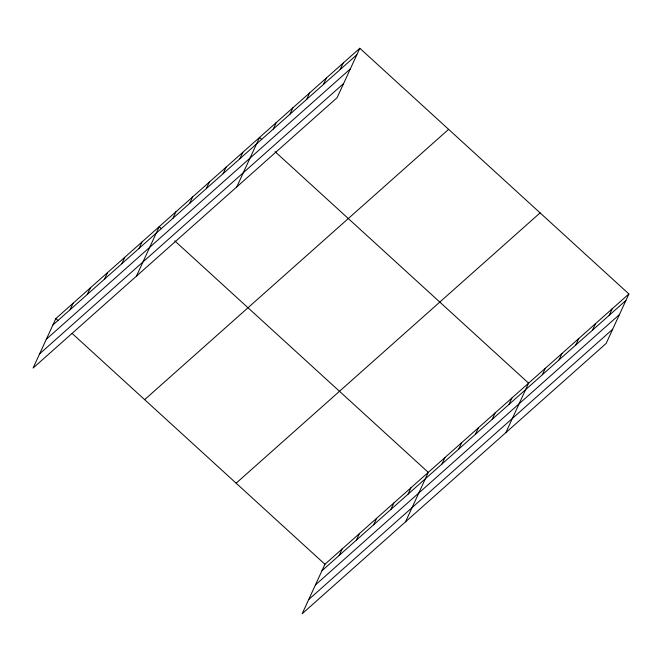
<?xml version="1.0" encoding="UTF-8"?>
<svg xmlns="http://www.w3.org/2000/svg" width="662" height="662" viewBox="0 0 662 662"><rect width="100%" height="100%" fill="white"/><g stroke="black" fill="none" stroke-linecap="round" stroke-linejoin="round"><path stroke-width="0.99" d="M359.822 48.268L55.848 318.571L33.1 368.039L337.074 97.728L359.822 48.268L628.9 293.961L606.152 343.429L302.178 613.732L324.926 564.272L628.9 293.961M70.106 309.717L73.077 303.254M87.326 294.4L90.297 287.937M104.555 279.083L107.525 272.62M121.775 263.766L124.754 257.303M139.003 248.449L141.974 241.986M136.446 276.128L159.203 226.669L161.42 228.696M172.947 218.27L175.918 211.799M189.663 203.4L192.634 196.937M206.387 188.529L209.358 182.067M223.102 173.667L226.073 167.205M239.818 158.797L242.788 152.334M236.764 186.932L259.512 137.464L261.73 139.492M273.257 129.065L276.228 122.602M289.973 114.195L292.952 107.732M306.696 99.333L309.667 92.87M323.412 84.463L326.383 78M340.127 69.601L343.106 63.138M339.184 555.418L342.155 548.955M356.404 540.101L359.375 533.638M373.633 524.784L376.604 518.321M390.853 509.467L393.832 503.004M408.082 494.15L411.052 487.687M405.525 521.83L428.281 472.37L174.743 240.86M442.026 463.963L444.996 457.5M458.741 449.093L461.712 442.63M475.465 434.231L478.436 427.768M492.18 419.36L495.151 412.898M508.896 404.499L511.875 398.036M505.842 432.625L528.59 383.166L275.053 151.656M542.335 374.766L545.306 368.295M559.051 359.896L562.03 353.434M575.774 345.026L578.745 338.563M592.49 330.164L595.461 323.701M609.206 315.294L612.184 308.831M52.877 325.034L356.851 54.731M46.348 339.225L350.322 68.922M39.629 353.847L343.595 83.544M144.647 399.649L448.621 129.347M236.135 483.194L540.101 212.883M321.955 570.735L625.929 300.432M315.426 584.927L619.4 314.615M308.707 599.54L612.673 329.237M55.848 318.571L58.074 320.598M72.133 333.441L324.926 564.272"/></g></svg>
